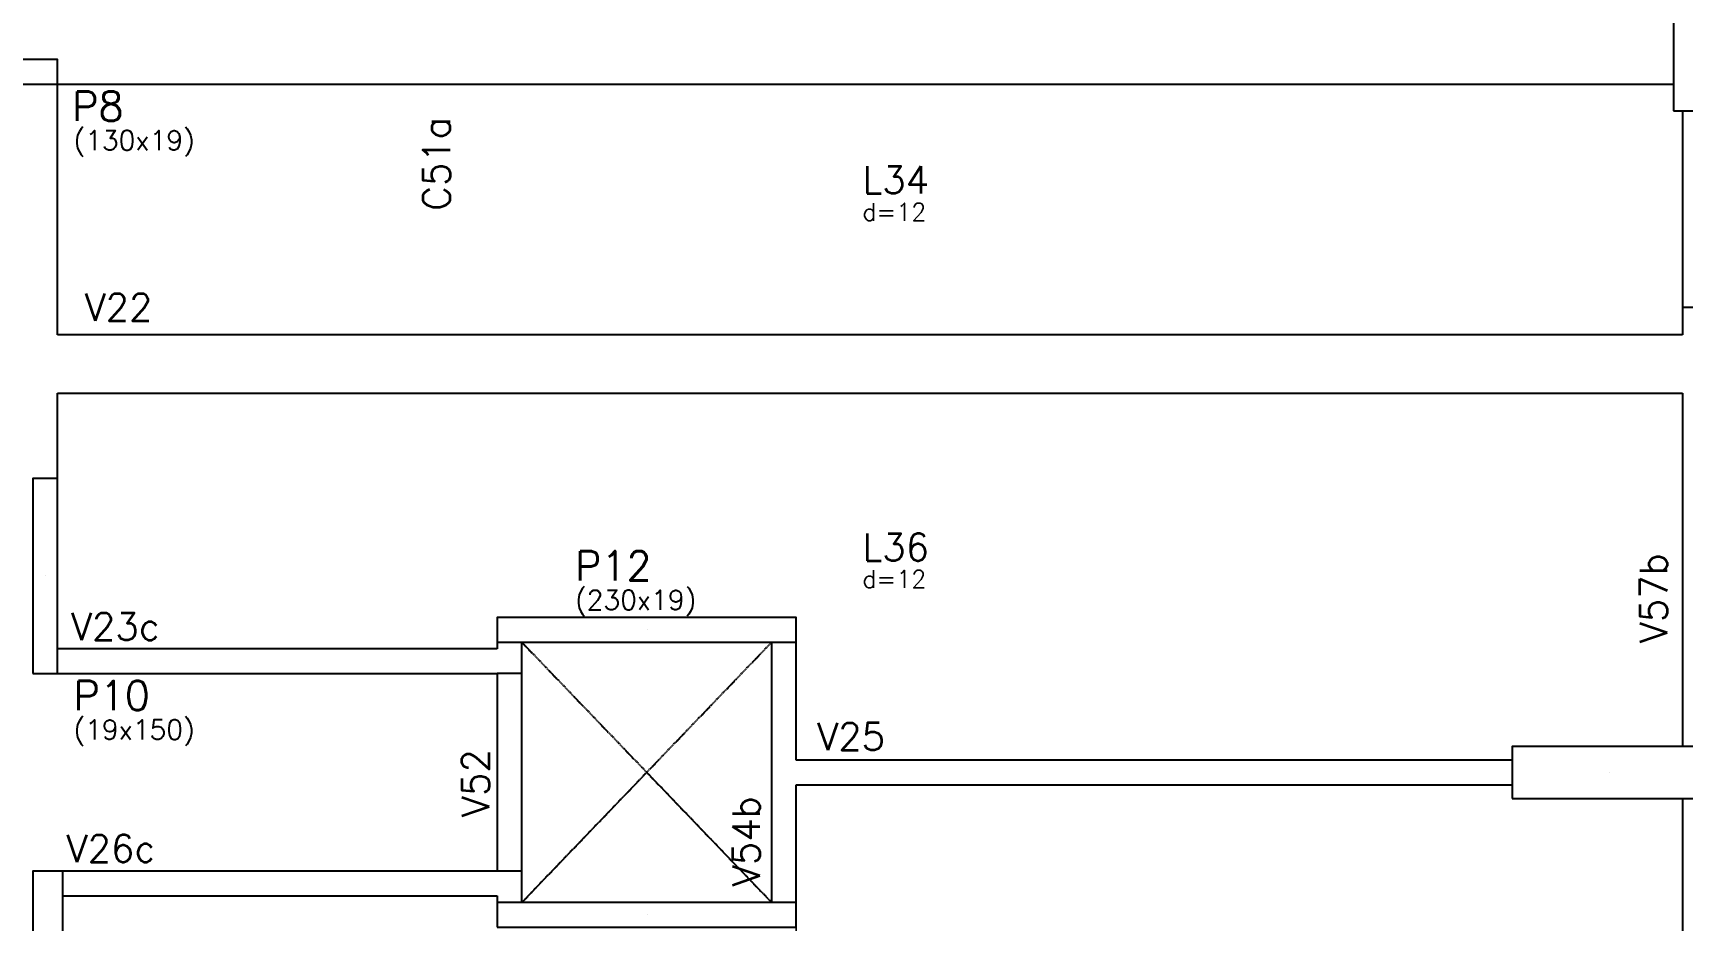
# Model space of a CAD drawing. Extents: x -40810 to 33675, y -2018 to 21213.
# Drawn here: x 25339 to 26607, y 470 to 1152 of the extents above; entities that cross this region are included whole.
import ezdxf

# ---------------------------------------------------------------- set-up
doc = ezdxf.new("R2010")
doc.units = 0
doc.linetypes.add('TRAZO_HUECO', pattern=[0.75, 0.5, -0.25])
doc.layers.get('0').update_dxf_attribs({"color": 1, "lineweight": 9})
for name, color, linetype in [('1', 5, 'Continuous'), ('10', 7, 'Continuous'), ('12', 3, 'Continuous'), ('13', 7, 'Continuous'), ('241', 7, 'TRAZO_HUECO'), ('242', 3, 'Continuous'), ('3', 2, 'Continuous'), ('8', 5, 'Continuous'), ('9', 3, 'Continuous')]:
    doc.layers.add(name, color=color, linetype=linetype)
doc.styles.get("Standard").update_dxf_attribs({"font": 'romans.shx', "width": 0.8})

msp = doc.modelspace()

# ---------------------------------------------------------------- linework, layer by layer
at = {"linetype": 'Continuous', "ltscale": 30}
for points in [[(26607.129, 1092.586), (26600.129, 1092.586), (26600.129, 1113.086), (25598.629, 1113.086), (25357.629, 1113.086), (25357.629, 920.586), (26607.129, 920.586)], [(26607.129, 875.586), (25357.629, 875.586), (25357.629, 810.086), (25357.629, 679.086), (25695.629, 679.086), (25695.629, 684.086), (25695.629, 703.086), (25925.629, 703.086), (25925.629, 684.086), (25925.629, 593.586), (26476.129, 593.586), (26476.129, 604.086), (26607.129, 604.086)], [(25925.629, 465.086), (25925.629, 484.086), (25925.629, 574.586), (26476.129, 574.586), (26476.129, 593.586), (25925.629, 593.586), (25925.629, 684.086), (25906.629, 684.086), (25906.629, 584.086), (25906.629, 484.086), (25810.629, 584.086), (25714.629, 484.086), (25714.629, 498.586), (25714.629, 508.086), (25695.629, 508.086), (25361.629, 508.086), (25361.629, 275.086), (25361.629, -55.914), (25458.129, -55.914), (25481.129, -55.914), (25481.129, -284.914), (25481.129, -316.107), (25925.629, -315.023)], [(25925.629, 465.086), (25925.629, 484.086), (25925.629, 574.586), (26476.129, 574.586), (26476.129, 593.586), (25925.629, 593.586), (25925.629, 684.086), (25906.629, 684.086), (25906.629, 584.086), (25906.629, 484.086), (25810.629, 584.086), (25714.629, 484.086), (25714.629, 498.586), (25714.629, 508.086), (25695.629, 508.086), (25361.629, 508.086), (25361.629, 275.086), (25361.629, -55.914), (25458.129, -55.914), (25481.129, -55.914), (25481.129, -284.914), (25481.129, -316.107), (25925.629, -315.023)], [(25925.629, 465.086), (25925.629, 484.086), (25925.629, 574.586), (26476.129, 574.586), (26476.129, 593.586), (25925.629, 593.586), (25925.629, 684.086), (25906.629, 684.086), (25906.629, 584.086), (25906.629, 484.086), (25810.629, 584.086), (25714.629, 484.086), (25714.629, 498.586), (25714.629, 508.086), (25695.629, 508.086), (25361.629, 508.086), (25361.629, 275.086), (25361.629, -55.914), (25458.129, -55.914), (25481.129, -55.914), (25481.129, -284.914), (25481.129, -316.107), (25925.629, -315.023)], [(25925.629, 465.086), (25925.629, 484.086), (25925.629, 574.586), (26476.129, 574.586), (26476.129, 593.586), (25925.629, 593.586), (25925.629, 684.086), (25906.629, 684.086), (25906.629, 584.086), (25906.629, 484.086), (25810.629, 584.086), (25714.629, 484.086), (25714.629, 498.586), (25714.629, 508.086), (25695.629, 508.086), (25361.629, 508.086), (25361.629, 275.086), (25361.629, -55.914), (25458.129, -55.914), (25481.129, -55.914), (25481.129, -284.914), (25481.129, -316.107), (25925.629, -315.023)], [(26607.129, 564.086), (26476.129, 564.086), (26476.129, 574.586), (25925.629, 574.586), (25925.629, 484.086), (25925.629, 465.086), (25925.629, -315.023), (26184.58, -314.392), (26184.58, -155.537), (26184.58, -56.037), (26184.58, -40.537), (26607.129, -40.537)]]:
    msp.add_lwpolyline(points, close=True, dxfattribs=at)
at = {"layer": '1'}
msp.add_line((26626.129, 941.463), (26607.129, 941.463), dxfattribs=at)
for points in [[(25357.629, 1113.086), (25598.629, 1113.086)], [(25357.629, 920.586), (25357.629, 1113.086)], [(25598.629, 1113.086), (26600.129, 1113.086)], [(26607.129, 1092.634), (26607.129, 920.586)], [(26607.129, 920.586), (25357.629, 920.586)], [(25357.629, 810.086), (25357.629, 875.586)], [(25357.629, 875.586), (26607.129, 875.586)], [(26607.129, 875.586), (26607.129, 604.086)], [(25695.629, 679.086), (25357.629, 679.086)], [(25695.629, 684.086), (25695.629, 679.086)], [(25714.629, 669.586), (25714.629, 684.086)], [(25906.629, 684.086), (25906.629, 584.086)], [(25925.629, 593.586), (25925.629, 684.086)], [(25357.629, 660.086), (25695.629, 660.086)], [(25695.629, 660.086), (25695.629, 508.086)], [(25714.629, 660.086), (25695.629, 660.086)], [(25714.629, 498.586), (25714.629, 669.586)], [(25906.629, 584.086), (25906.629, 484.086)], [(26476.129, 593.586), (25925.629, 593.586)], [(25925.629, 574.586), (26476.129, 574.586)], [(25925.629, 484.086), (25925.629, 574.586)], [(26607.129, 564.086), (26607.129, -40.537)], [(25695.629, 508.086), (25361.629, 508.086)], [(25714.629, 508.086), (25695.629, 508.086)], [(25714.629, 484.086), (25714.629, 498.586)], [(25361.629, 489.086), (25695.629, 489.086)], [(25695.629, 489.086), (25695.629, 484.086)]]:
    msp.add_lwpolyline(points, dxfattribs=at)
at = {"layer": '241'}
for p, q in [((25714.629, 484.086), (25906.629, 684.086)), ((25714.629, 684.086), (25906.629, 484.086))]:
    msp.add_line(p, q, dxfattribs=at)
at = {"layer": '242'}
for p, q in [((25348.129, 735.086), (25348.129, 735.086)), ((25811.129, 693.586), (25811.129, 693.586)), ((26551.129, 584.086), (26551.129, 584.086)), ((25811.129, 474.586), (25811.129, 474.586))]:
    msp.add_line(p, q, dxfattribs=at)
at = {"layer": '3'}
for points in [[(26600.129, 1092.586), (26626.129, 1092.586), (26626.129, 1302.586), (26600.129, 1302.586), (26600.129, 1092.586)], [(25227.629, 1113.086), (25357.629, 1113.086), (25357.629, 1132.086), (25227.629, 1132.086), (25227.629, 1113.086)], [(25338.629, 660.086), (25357.629, 660.086), (25357.629, 810.086), (25338.629, 810.086), (25338.629, 660.086)], [(25695.629, 684.086), (25925.629, 684.086), (25925.629, 703.086), (25695.629, 703.086), (25695.629, 684.086)], [(26476.129, 564.086), (26626.129, 564.086), (26626.129, 604.086), (26476.129, 604.086), (26476.129, 564.086)], [(25338.629, 275.086), (25361.629, 275.086), (25361.629, 508.086), (25338.629, 508.086), (25338.629, 275.086)], [(25695.629, 465.086), (25925.629, 465.086), (25925.629, 484.086), (25695.629, 484.086), (25695.629, 465.086)]]:
    msp.add_lwpolyline(points, dxfattribs=at)

# ---------------------------------------------------------------- texts
at = {"layer": '10'}
msp.add_text('L34', height=21, dxfattribs=at).set_placement((25976.418, 1029.082))
at = {"layer": '12'}
for s, p in [('(130x19)', (25369.879, 1062.461)), ('(230x19)', (25755.503, 709.166)), ('(19x150)', (25369.879, 609.461))]:
    msp.add_text(s, height=15, dxfattribs=at).set_placement(p)
at = {"layer": '13'}
for p in [(25976.418, 1008.187), (25976.418, 725.937)]:
    msp.add_text('d=12', height=13.5, dxfattribs=at).set_placement(p)
at = {"layer": '8'}
for s, p in [('C51a', (25659.528, 1015.964)), ('V57b', (26595.304, 683.435)), ('V52', (25689.592, 549.742)), ('V54b', (25897.552, 496.587))]:
    msp.add_text(s, height=21, rotation=90, dxfattribs=at).set_placement(p)
for s, p in [('V22', (25378.361, 931.291)), ('L36', (25976.418, 746.832)), ('V23c', (25367.9, 685.748)), ('V25', (25941.664, 601.258)), ('V26c', (25364.478, 515.115))]:
    msp.add_text(s, height=21, dxfattribs=at).set_placement(p)
at = {"layer": '9'}
for s, p in [('P8', (25368.879, 1084.961)), ('P12', (25755.503, 731.666)), ('P10', (25369.879, 631.961))]:
    msp.add_text(s, height=22.5, dxfattribs=at).set_placement(p)

doc.saveas('drawing.dxf')
